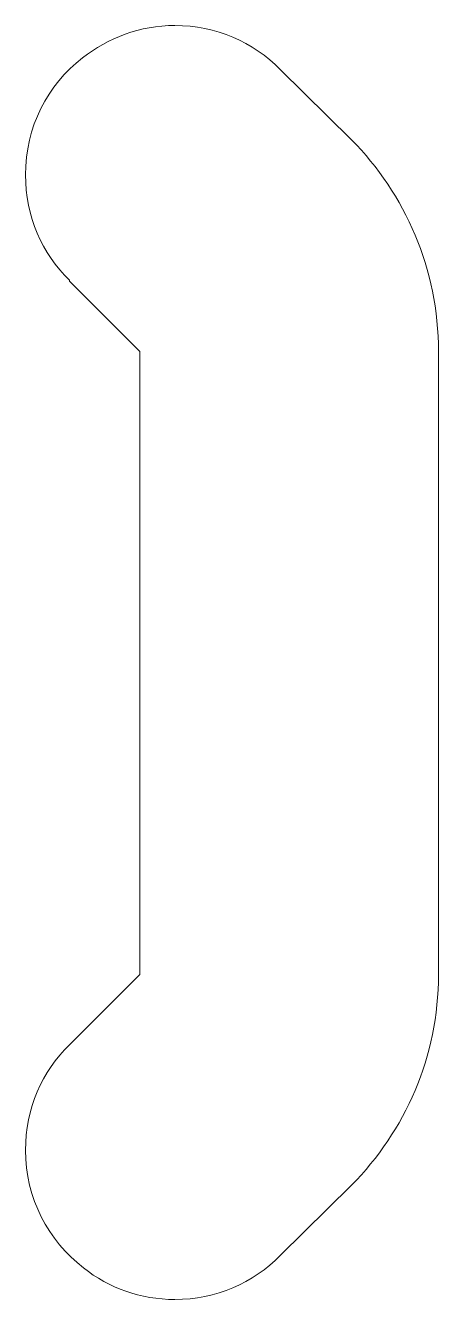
# Model space of a CAD drawing. Header units: millimetres. Extents: x 313.81 to 315.47, y 33.5 to 38.62.
import ezdxf

# ---------------------------------------------------------------- set-up
doc = ezdxf.new("R2010")
doc.units = ezdxf.units.MM
doc.header["$MEASUREMENT"] = 0
doc.layers.add('Layer 3', color=7, linetype='Continuous')

msp = doc.modelspace()

# ---------------------------------------------------------------- linework, layer by layer
at = {"layer": 'Layer 3', "color": 7, "lineweight": 5, "true_color": 0xffffff}
msp.add_open_spline([(315.4676, 37.3109), (315.4676, 37.3109), (315.4676, 34.8097), (315.4676, 34.8097), (315.4676, 34.4781), (315.3336, 34.1818), (315.1184, 33.963), (315.1184, 33.963), (314.8326, 33.6808), (314.8326, 33.6808), (314.7233, 33.5714), (314.5751, 33.5044), (314.4093, 33.5044), (314.2717, 33.5044), (314.1447, 33.5503), (314.0424, 33.6314), (313.9013, 33.7408), (313.8096, 33.9101), (313.8096, 34.1041), (313.8096, 34.27), (313.8766, 34.4216), (313.9859, 34.5275), (313.9859, 34.5275), (314.2682, 34.8097), (314.2682, 34.8097), (314.2682, 34.8097), (314.2682, 37.3109), (314.2682, 37.3109), (314.2682, 37.3109), (313.9859, 37.5931), (313.9859, 37.5931), (313.9859, 37.5931), (313.9859, 37.5966), (313.9859, 37.5966), (313.8766, 37.7025), (313.8096, 37.8542), (313.8096, 38.02), (313.8096, 38.2105), (313.8977, 38.3833), (314.0389, 38.4892), (314.1412, 38.5703), (314.2682, 38.6197), (314.4093, 38.6197), (314.5751, 38.6197), (314.7233, 38.5527), (314.8326, 38.4433), (314.8326, 38.4433), (315.1184, 38.1611), (315.1184, 38.1611), (315.3336, 37.9424), (315.4676, 37.6425), (315.4676, 37.3109)], degree=3, knots=[0, 0, 0, 0, 1, 1, 1, 2, 2, 2, 3, 3, 3, 4, 4, 4, 5, 5, 5, 6, 6, 6, 7, 7, 7, 8, 8, 8, 9, 9, 9, 10, 10, 10, 11, 11, 11, 12, 12, 12, 13, 13, 13, 14, 14, 14, 15, 15, 15, 16, 16, 16, 17, 17, 17, 17], dxfattribs=at)

doc.saveas('drawing.dxf')
